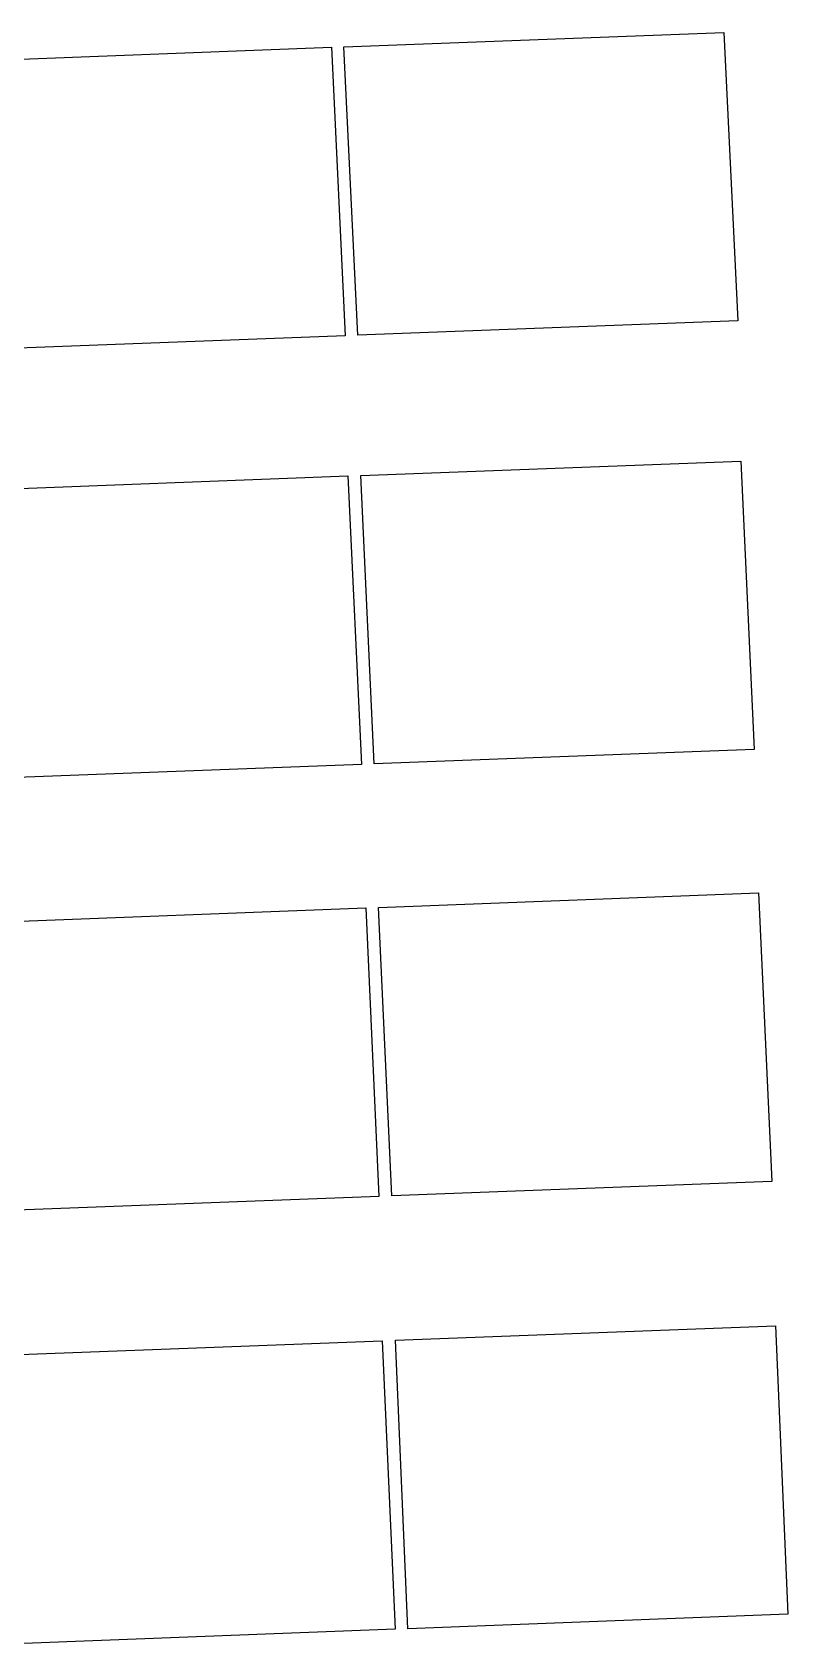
# Model space of a CAD drawing. Header units: metres. Extents: x 1956498 to 1957612, y 2277909 to 2278547.
# Drawn here: x 1957104.49 to 1957119.48, y 2278208.6 to 2278240.55 of the extents above; entities that cross this region are included whole.
import ezdxf

# ---------------------------------------------------------------- set-up
doc = ezdxf.new("R2010")
doc.units = ezdxf.units.M
doc.layers.add('PVcase PV Modules (full frames)', color=142, linetype='Continuous')

# ---------------------------------------------------------------- blocks, each defined once
blk = doc.blocks.new('3P6@20DEG F FX ID1 PVBlock')
at = {"color": 0, "transparency": 33554687}
blk.add_polyline3d([(0, 0, 2.083586713139974), (7.539539347030692, 0.2870042413902952, 2.083586713139975), (7.757297679336461, -5.433460050740019, 1.675326544159361e-15), (0.2177583323057694, -5.720464292130313, 0)], close=True, dxfattribs=at)

msp = doc.modelspace()

# ---------------------------------------------------------------- block references
at = {"layer": 'PVcase PV Modules (full frames)', "color": 144, "true_color": 0x007ca5, "transparency": 33554687, "extrusion": (-0.02665889028794351, -0.001014811944235244, 0.9996440735208373), "rotation": 87.82000000000001}
msp.add_blockref('3P6@20DEG F FX ID1 PVBlock', (-2202144.865665801, 2041645.936325191, -53864.20920326363), dxfattribs=at)
at = {"layer": 'PVcase PV Modules (full frames)', "color": 144, "true_color": 0x007ca5, "transparency": 33554687, "extrusion": (-0.02665889028791335, -0.001014811944234096, 0.9996440735208382), "rotation": 87.82000000000001}
msp.add_blockref('3P6@20DEG F FX ID1 PVBlock', (-2202144.865665801, 2041638.141236179, -53864.20920320193), dxfattribs=at)
at = {"layer": 'PVcase PV Modules (full frames)', "color": 144, "true_color": 0x007ca5, "transparency": 33554687, "extrusion": (-0.02344519073150815, -0.0008924774937075323, 0.9997247253696822), "rotation": 87.82000000000001}
msp.add_blockref('3P6@20DEG F FX ID1 PVBlock', (-2202136.362366106, 2041808.643939765, -47296.4198942376), dxfattribs=at)
at = {"layer": 'PVcase PV Modules (full frames)', "color": 144, "true_color": 0x007ca5, "transparency": 33554687, "extrusion": (-0.02698632340674955, -0.001027276192983544, 0.9996352750141472), "rotation": 87.82000000000001}
msp.add_blockref('3P6@20DEG F FX ID1 PVBlock', (-2202136.362366106, 2041620.363054362, -54533.96803007324), dxfattribs=at)
at = {"layer": 'PVcase PV Modules (full frames)', "color": 144, "true_color": 0x007ca5, "transparency": 33554687, "extrusion": (-0.02027248405357575, -0.0007717035005838639, 0.9997941942539998), "rotation": 87.82000000000001}
msp.add_blockref('3P6@20DEG F FX ID1 PVBlock', (-2202127.793434951, 2041940.762050566, -40812.44934962936), dxfattribs=at)
at = {"layer": 'PVcase PV Modules (full frames)', "color": 144, "true_color": 0x007ca5, "transparency": 33554687, "extrusion": (-0.02295379052593534, -0.0008737715838730008, 0.9997361452021784), "rotation": 87.82000000000001}
msp.add_blockref('3P6@20DEG F FX ID1 PVBlock', (-2202127.793434951, 2041831.672969104, -46292.63408890056), dxfattribs=at)
at = {"layer": 'PVcase PV Modules (full frames)', "color": 144, "true_color": 0x007ca5, "transparency": 33554687, "extrusion": (-0.01297882109974328, -0.0004940589248783735, 0.9999156494968161), "rotation": 359.9998162932975}
msp.add_blockref('3P6@20DEG F FX ID1 PVBlock', (1956954.936935375, 2278202.100675804, -25905.787661652), dxfattribs=at)
at = {"layer": 'PVcase PV Modules (full frames)', "color": 144, "true_color": 0x007ca5, "transparency": 33554687, "extrusion": (-0.01974643924089842, -0.0007516787901273534, 0.999804737494428), "rotation": 87.82000000000001}
msp.add_blockref('3P6@20DEG F FX ID1 PVBlock', (-2202119.206767811, 2041961.954137482, -39737.75466820296), dxfattribs=at)

doc.saveas('drawing.dxf')
